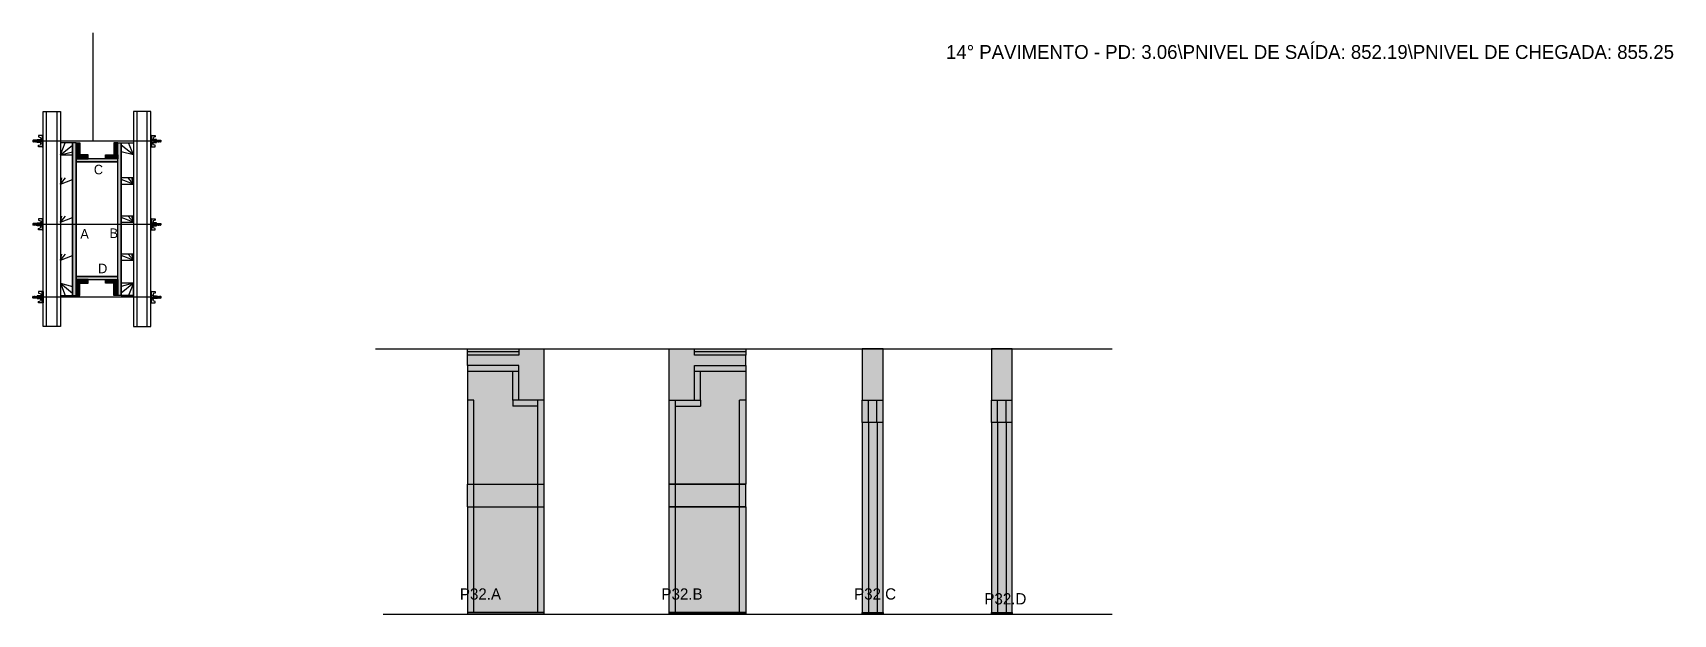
# Model space of a CAD drawing. Header units: metres. Extents: x 4216 to 6105, y 1693 to 2364.
import ezdxf

# ---------------------------------------------------------------- set-up
doc = ezdxf.new("R2010")
doc.units = ezdxf.units.M
for name, color, linetype in [('CHAPA', 7, 'Continuous'), ('COTA', 7, 'Continuous'), ('Hachura', 7, 'Continuous'), ('Madeira', 7, 'Continuous'), ('NOMENCLATURA', 7, 'Continuous'), ('Nível', 7, 'Continuous'), ('Painéis', 7, 'Continuous'), ('Perfil Metálico', 7, 'Continuous'), ('SARR_2.2x7', 7, 'Continuous'), ('SARRAFO', 7, 'Continuous'), ('Texto Seção', 7, 'Continuous'), ('TEXTO_GERAL', 7, 'Continuous')]:
    doc.layers.add(name, color=color, linetype=linetype)

msp = doc.modelspace()

# ---------------------------------------------------------------- hatches: boundary and pattern name
at = {"layer": 'COTA'}
h = msp.add_hatch(color=7, dxfattribs=at)
h.dxf.hatch_style = 1
h.paths.add_polyline_path([(4804.6, 1999.3), (4775.6, 1999.3), (4775.6, 1992.3), (4716.6, 1992.3), (4716.6, 1980.3), (4775.6, 1980.3), (4775.6, 1940.3), (4804.6, 1940.3), (4804.6, 1999.3)])
h = msp.add_hatch(color=7, dxfattribs=at)
h.dxf.hatch_style = 1
h.paths.add_polyline_path([(4977.9, 1980.3), (5036.9, 1980.3), (5036.9, 1992.3), (4977.9, 1992.3), (4977.9, 1999.3), (4948.9, 1999.3), (4948.9, 1940.3), (4977.9, 1940.3), (4977.9, 1980.3)])
h = msp.add_hatch(color=7, dxfattribs=at)
h.dxf.hatch_style = 1
h.paths.add_polyline_path([(5171.2, 1940.3), (5195.2, 1940.3), (5195.2, 1940.3), (5195.2, 1999.3), (5195.2, 1999.3), (5171.2, 1999.3), (5171.2, 1999.3), (5171.2, 1940.3)])
h = msp.add_hatch(color=7, dxfattribs=at)
h.dxf.hatch_style = 1
h.paths.add_polyline_path([(5320, 1940.3), (5344, 1940.3), (5344, 1940.3), (5344, 1999.3), (5344, 1999.3), (5320, 1999.3), (5320, 1999.3), (5320, 1940.3)])
at = {"layer": 'Hachura'}
h = msp.add_hatch(color=7, dxfattribs=at)
h.dxf.hatch_style = 1
h.paths.add_polyline_path([(4265.5, 2237), (4261.5, 2237), (4261.5, 2237), (4261.5, 2061), (4261.5, 2061), (4265.5, 2061), (4265.5, 2061), (4265.5, 2237)])
h = msp.add_hatch(color=7, dxfattribs=at)
h.dxf.hatch_style = 1
h.paths.add_polyline_path([(4265.5, 2223), (4269.9, 2223), (4269.9, 2223), (4269.9, 2237), (4269.9, 2237), (4265.5, 2237), (4265.5, 2237), (4265.5, 2223)])
h = msp.add_hatch(color=7, dxfattribs=at)
h.dxf.hatch_style = 1
h.paths.add_polyline_path([(4313.5, 2223), (4309.1, 2223), (4309.1, 2223), (4309.1, 2237), (4309.1, 2237), (4313.5, 2237), (4313.5, 2237), (4313.5, 2223)])
h = msp.add_hatch(color=7, dxfattribs=at)
h.dxf.hatch_style = 1
h.paths.add_polyline_path([(4313.5, 2237), (4317.5, 2237), (4317.5, 2237), (4317.5, 2061), (4317.5, 2061), (4313.5, 2061), (4313.5, 2061), (4313.5, 2237)])
h = msp.add_hatch(color=7, dxfattribs=at)
h.dxf.hatch_style = 1
h.paths.add_polyline_path([(4265.5, 2218.6), (4265.5, 2223), (4265.5, 2223), (4279.5, 2223), (4279.5, 2223), (4279.5, 2218.6), (4279.5, 2218.6), (4265.5, 2218.6)])
h = msp.add_hatch(color=7, dxfattribs=at)
h.dxf.hatch_style = 1
h.paths.add_polyline_path([(4313.5, 2215), (4313.5, 2218.6), (4313.5, 2218.6), (4265.5, 2218.6), (4265.5, 2218.6), (4265.5, 2215), (4265.5, 2215), (4313.5, 2215)])
h = msp.add_hatch(color=7, dxfattribs=at)
h.dxf.hatch_style = 1
h.paths.add_polyline_path([(4313.5, 2215), (4313.5, 2218.6), (4313.5, 2218.6), (4265.5, 2218.6), (4265.5, 2218.6), (4265.5, 2215), (4265.5, 2215), (4313.5, 2215)])
h = msp.add_hatch(color=7, dxfattribs=at)
h.dxf.hatch_style = 1
h.paths.add_polyline_path([(4313.5, 2218.6), (4313.5, 2223), (4313.5, 2223), (4299.5, 2223), (4299.5, 2223), (4299.5, 2218.6), (4299.5, 2218.6), (4313.5, 2218.6)])
h = msp.add_hatch(color=7, dxfattribs=at)
h.dxf.hatch_style = 1
h.paths.add_polyline_path([(4313.5, 2079.4), (4313.5, 2083), (4313.5, 2083), (4265.5, 2083), (4265.5, 2083), (4265.5, 2079.4), (4265.5, 2079.4), (4313.5, 2079.4)])
h = msp.add_hatch(color=7, dxfattribs=at)
h.dxf.hatch_style = 1
h.paths.add_polyline_path([(4313.5, 2079.4), (4313.5, 2083), (4313.5, 2083), (4265.5, 2083), (4265.5, 2083), (4265.5, 2079.4), (4265.5, 2079.4), (4313.5, 2079.4)])
h = msp.add_hatch(color=7, dxfattribs=at)
h.dxf.hatch_style = 1
h.paths.add_polyline_path([(4265.5, 2075), (4265.5, 2079.4), (4265.5, 2079.4), (4279.5, 2079.4), (4279.5, 2079.4), (4279.5, 2075), (4279.5, 2075), (4265.5, 2075)])
h = msp.add_hatch(color=7, dxfattribs=at)
h.dxf.hatch_style = 1
h.paths.add_polyline_path([(4313.5, 2075), (4313.5, 2079.4), (4313.5, 2079.4), (4299.5, 2079.4), (4299.5, 2079.4), (4299.5, 2075), (4299.5, 2075), (4313.5, 2075)])
h = msp.add_hatch(color=7, dxfattribs=at)
h.dxf.hatch_style = 1
h.paths.add_polyline_path([(4265.5, 2075), (4269.9, 2075), (4269.9, 2075), (4269.9, 2061), (4269.9, 2061), (4265.5, 2061), (4265.5, 2061), (4265.5, 2075)])
h = msp.add_hatch(color=7, dxfattribs=at)
h.dxf.hatch_style = 1
h.paths.add_polyline_path([(4313.5, 2075), (4309.1, 2075), (4309.1, 2075), (4309.1, 2061), (4309.1, 2061), (4313.5, 2061), (4313.5, 2061), (4313.5, 2075)])
h = msp.add_hatch(color=7, dxfattribs=at)
h.dxf.hatch_style = 1
h.paths.add_polyline_path([(4804.6, 1843.3), (4716.6, 1843.3), (4716.6, 1843.3), (4716.6, 1693.3), (4716.6, 1693.3), (4804.6, 1693.3), (4804.6, 1693.3), (4804.6, 1843.3)])
h.paths.add_polyline_path([(4775.6, 1992.3), (4775.6, 1999.3), (4775.6, 1999.3), (4716.6, 1999.3), (4716.6, 1999.3), (4716.6, 1992.3), (4716.6, 1992.3), (4775.6, 1992.3)])
h.paths.add_polyline_path([(4804.6, 1940.3), (4775.6, 1940.3), (4775.6, 1940.3), (4775.6, 1980.3), (4775.6, 1980.3), (4716.6, 1980.3), (4716.6, 1980.3), (4716.6, 1940.3), (4716.6, 1940.3), (4716.6, 1940.3), (4716.6, 1940.3), (4716.6, 1843.3), (4716.6, 1843.3), (4804.6, 1843.3), (4804.6, 1843.3), (4804.6, 1940.3)])
h = msp.add_hatch(color=7, dxfattribs=at)
h.dxf.hatch_style = 1
h.paths.add_polyline_path([(4948.9, 1843.3), (5036.9, 1843.3), (5036.9, 1843.3), (5036.9, 1693.3), (5036.9, 1693.3), (4948.9, 1693.3), (4948.9, 1693.3), (4948.9, 1843.3)])
h.paths.add_polyline_path([(4977.9, 1992.3), (4977.9, 1999.3), (4977.9, 1999.3), (5036.9, 1999.3), (5036.9, 1999.3), (5036.9, 1992.3), (5036.9, 1992.3), (4977.9, 1992.3)])
h.paths.add_polyline_path([(4948.9, 1940.3), (4977.9, 1940.3), (4977.9, 1940.3), (4977.9, 1980.3), (4977.9, 1980.3), (5036.9, 1980.3), (5036.9, 1980.3), (5036.9, 1940.3), (5036.9, 1940.3), (5036.9, 1940.3), (5036.9, 1940.3), (5036.9, 1843.3), (5036.9, 1843.3), (4948.9, 1843.3), (4948.9, 1843.3), (4948.9, 1940.3)])
h = msp.add_hatch(color=7, dxfattribs=at)
h.dxf.hatch_style = 1
h.paths.add_polyline_path([(5195.2, 1940.3), (5171.2, 1940.3), (5171.2, 1940.3), (5171.2, 1695.3), (5171.2, 1695.3), (5195.2, 1695.3), (5195.2, 1695.3), (5195.2, 1940.3)])
h = msp.add_hatch(color=7, dxfattribs=at)
h.dxf.hatch_style = 1
h.paths.add_polyline_path([(5344, 1940.3), (5320, 1940.3), (5320, 1940.3), (5320, 1695.3), (5320, 1695.3), (5344, 1695.3), (5344, 1695.3), (5344, 1940.3)])

# ---------------------------------------------------------------- linework, layer by layer
at = {"layer": 'CHAPA', "color": 7, "lineweight": 25}
for points in [[(4265.5, 2237), (4261.5, 2237), (4261.5, 2061), (4265.5, 2061)], [(4265.5, 2237), (4261.5, 2237), (4261.5, 2061), (4265.5, 2061)], [(4313.5, 2237), (4317.5, 2237), (4317.5, 2061), (4313.5, 2061)], [(4313.5, 2237), (4317.5, 2237), (4317.5, 2061), (4313.5, 2061)], [(4313.5, 2215), (4313.5, 2218.6), (4265.5, 2218.6), (4265.5, 2215)], [(4313.5, 2215), (4313.5, 2218.6), (4265.5, 2218.6), (4265.5, 2215)], [(4313.5, 2079.4), (4313.5, 2083), (4265.5, 2083), (4265.5, 2079.4)], [(4313.5, 2079.4), (4313.5, 2083), (4265.5, 2083), (4265.5, 2079.4)]]:
    msp.add_lwpolyline(points, close=True, dxfattribs=at)
at = {"layer": 'COTA', "color": 7, "lineweight": 25}
for p, q in [((4716.6, 1980.3), (4716.6, 1992.3)), ((4775.6, 1999.3), (4804.6, 1999.3)), ((4804.6, 1940.3), (4804.6, 1999.3)), ((4948.9, 1940.3), (4948.9, 1999.3)), ((4948.9, 1999.3), (4977.9, 1999.3)), ((5036.9, 1980.3), (5036.9, 1992.3))]:
    msp.add_line(p, q, dxfattribs=at)
for points in [[(5195.2, 1940.3), (5195.2, 1999.3), (5171.2, 1999.3), (5171.2, 1940.3)], [(5344, 1940.3), (5344, 1999.3), (5320, 1999.3), (5320, 1940.3)]]:
    msp.add_lwpolyline(points, dxfattribs=at)
at = {"layer": 'Defpoints', "color": 7, "lineweight": 25}
msp.add_line((4285.4, 2239), (4285.4, 2364), dxfattribs=at)
at = {"layer": 'Hachura', "color": 7, "lineweight": 25}
for p, q in [((4216, 2240), (4215.7, 2239.7)), ((4215.7, 2239.7), (4215.7, 2238.4)), ((4216, 2238.1), (4215.7, 2238.4)), ((4216.3, 2240), (4216, 2240)), ((4216, 2240), (4216, 2240)), ((4216, 2238.1), (4216, 2240)), ((4216.7, 2238.1), (4216, 2239.4)), ((4216.6, 2238), (4216, 2239.1)), ((4216, 2238.6), (4216.3, 2237.9)), ((4216, 2238.3), (4216.1, 2238.1)), ((4216.1, 2238.1), (4216, 2238.1)), ((4216.3, 2240), (4217.3, 2238.1)), ((4216.3, 2240), (4217.3, 2238.1)), ((4216.4, 2240.1), (4217.5, 2237.9)), ((4217.7, 2238), (4216.7, 2240.1)), ((4216.7, 2238.1), (4217.3, 2238.1)), ((4217.5, 2240), (4216.8, 2240)), ((4217.8, 2238.1), (4216.8, 2240)), ((4217.5, 2240), (4218.5, 2238.1)), ((4217.6, 2240.1), (4218.7, 2237.9)), ((4218.9, 2238), (4217.8, 2240.1)), ((4218.5, 2238.1), (4217.8, 2238.1)), ((4218.7, 2240), (4218, 2240)), ((4219, 2238.1), (4218, 2240)), ((4218.2, 2240), (4218, 2240)), ((4218.7, 2240.1), (4219.8, 2237.9)), ((4218.7, 2240), (4219.6, 2238.1)), ((4220.1, 2238), (4219, 2240.1)), ((4219.2, 2238.1), (4219, 2238.1)), ((4219.8, 2240), (4219.2, 2240)), ((4220.1, 2238.1), (4219.2, 2240)), ((4219.2, 2238.1), (4219.6, 2238.1)), ((4219.8, 2240), (4220.8, 2238.1)), ((4220.8, 2238.9), (4220.1, 2240.1)), ((4220.1, 2238.1), (4220.8, 2238.1)), ((4220.8, 2239.1), (4220.3, 2240)), ((4220.8, 2240), (4220.3, 2240)), ((4362.3, 2239), (4220.5, 2239)), ((4220.8, 2237.3), (4220.8, 2240.7)), ((4220.8, 2237.3), (4220.8, 2240.7)), ((4220.8, 2240.7), (4224, 2240.7)), ((4220.8, 2239.6), (4224, 2239.6)), ((4220.8, 2238.1), (4224, 2238.1)), ((4224, 2237.3), (4220.8, 2237.3)), ((4222.3, 2245.4), (4222.3, 2243.8)), ((4222.3, 2243.8), (4224.5, 2243.2)), ((4222.3, 2234.2), (4224.5, 2234.8)), ((4222.3, 2232.5), (4222.3, 2234.2)), ((4226.6, 2232.5), (4222.3, 2232.5)), ((4227.5, 2245.4), (4222.4, 2245.4)), ((4224, 2240.9), (4224, 2237.1)), ((4226.6, 2240.9), (4224, 2240.9)), ((4224, 2237.1), (4224, 2237.3)), ((4224, 2237.1), (4224, 2237.3)), ((4224, 2237.1), (4226.6, 2237.1)), ((4226.6, 2239.3), (4224.6, 2239.3)), ((4224.6, 2238.8), (4226.6, 2238.8)), ((4224.8, 2242.9), (4224.8, 2240.9)), ((4224.8, 2235.1), (4224.8, 2237.1)), ((4226.6, 2245.4), (4226.6, 2232.5)), ((4226.6, 2245.4), (4226.6, 2240.3)), ((4226.6, 2245.3), (4227.5, 2245.3)), ((4226.6, 2245.1), (4227.5, 2245.1)), ((4226.6, 2244.8), (4227.5, 2244.8)), ((4226.6, 2244.3), (4227.5, 2244.3)), ((4226.6, 2243.4), (4227.5, 2243.4)), ((4226.6, 2242), (4227.5, 2242)), ((4226.6, 2239), (4226.6, 2240.9)), ((4226.6, 2240.3), (4226.6, 2239.6)), ((4226.6, 2239), (4227.5, 2239)), ((4226.6, 2236), (4227.5, 2236)), ((4226.6, 2234.5), (4227.5, 2234.5)), ((4226.6, 2233.7), (4227.5, 2233.7)), ((4226.6, 2233.2), (4227.5, 2233.2)), ((4226.6, 2232.9), (4227.5, 2232.9)), ((4226.6, 2232.7), (4227.5, 2232.7)), ((4226.6, 2232.5), (4227.5, 2232.5)), ((4226.9, 2239.9), (4226.7, 2239.9)), ((4226.7, 2238), (4227.1, 2238)), ((4227.3, 2239.9), (4226.9, 2239.9)), ((4227.5, 2232.5), (4227.5, 2245.4)), ((4227.5, 2233.5), (4227.5, 2241.3)), ((4351.5, 2232.5), (4351.5, 2245.4)), ((4351.5, 2245.4), (4356.6, 2245.4)), ((4352.4, 2245.3), (4351.5, 2245.3)), ((4352.4, 2245.1), (4351.5, 2245.1)), ((4352.4, 2244.8), (4351.5, 2244.8)), ((4352.4, 2244.3), (4351.5, 2244.3)), ((4352.4, 2243.4), (4351.5, 2243.4)), ((4352.4, 2242), (4351.5, 2242)), ((4351.5, 2233.5), (4351.5, 2241.3)), ((4352.4, 2239), (4351.5, 2239)), ((4352.4, 2236), (4351.5, 2236)), ((4352.4, 2234.5), (4351.5, 2234.5)), ((4352.4, 2233.7), (4351.5, 2233.7)), ((4352.4, 2233.2), (4351.5, 2233.2)), ((4352.4, 2232.9), (4351.5, 2232.9)), ((4352.4, 2232.7), (4351.5, 2232.7)), ((4352.4, 2232.5), (4351.5, 2232.5)), ((4351.6, 2239.9), (4352.1, 2239.9)), ((4352.3, 2238), (4351.8, 2238)), ((4352.1, 2239.9), (4352.3, 2239.9)), ((4352.4, 2245.4), (4352.4, 2232.5)), ((4352.4, 2245.4), (4352.4, 2240.3)), ((4352.4, 2239), (4352.4, 2240.9)), ((4352.4, 2240.9), (4355, 2240.9)), ((4352.4, 2240.3), (4352.4, 2239.6)), ((4352.4, 2239.3), (4354.4, 2239.3)), ((4354.4, 2238.8), (4352.4, 2238.8)), ((4355, 2237.1), (4352.4, 2237.1)), ((4352.4, 2232.5), (4356.6, 2232.5)), ((4354.2, 2242.9), (4354.2, 2240.9)), ((4354.2, 2235.1), (4354.2, 2237.1)), ((4356.6, 2243.8), (4354.4, 2243.2)), ((4356.6, 2234.2), (4354.4, 2234.8)), ((4355, 2240.9), (4355, 2237.1)), ((4358.2, 2240.7), (4355, 2240.7)), ((4358.2, 2239.6), (4355, 2239.6)), ((4358.2, 2238.1), (4355, 2238.1)), ((4355, 2237.3), (4358.2, 2237.3)), ((4355, 2237.1), (4355, 2237.3)), ((4355, 2237.1), (4355, 2237.3)), ((4356.6, 2245.4), (4356.6, 2243.8)), ((4356.6, 2232.5), (4356.6, 2234.2)), ((4358.1, 2237.3), (4358.1, 2240.7)), ((4358.2, 2237.3), (4358.2, 2240.7)), ((4358.2, 2238.9), (4358.8, 2240.1)), ((4359.2, 2240), (4358.2, 2238.1)), ((4358.2, 2239.1), (4358.6, 2240)), ((4358.2, 2240), (4358.6, 2240)), ((4358.8, 2238.1), (4358.2, 2238.1)), ((4358.8, 2238.1), (4359.8, 2240)), ((4358.9, 2238), (4360, 2240.1)), ((4360.2, 2240.1), (4359.1, 2237.9)), ((4359.2, 2240), (4359.8, 2240)), ((4360.3, 2240), (4359.4, 2238.1)), ((4359.8, 2238.1), (4359.4, 2238.1)), ((4359.8, 2238.1), (4360, 2238.1)), ((4360, 2238.1), (4361, 2240)), ((4360.1, 2238), (4361.1, 2240.1)), ((4361.4, 2240.1), (4360.3, 2237.9)), ((4360.3, 2240), (4361, 2240)), ((4361.5, 2240), (4360.5, 2238.1)), ((4360.5, 2238.1), (4361.2, 2238.1)), ((4360.8, 2240), (4361, 2240)), ((4361.2, 2238), (4362.3, 2240.1)), ((4361.2, 2238.1), (4362.1, 2240)), ((4362.6, 2240.1), (4361.5, 2237.9)), ((4361.5, 2240), (4362.1, 2240)), ((4362.6, 2240), (4361.7, 2238.1)), ((4362.6, 2240), (4361.7, 2238.1)), ((4362.3, 2238.1), (4361.7, 2238.1)), ((4362.3, 2238.1), (4363, 2239.4)), ((4362.4, 2238), (4363, 2239.1)), ((4362.6, 2240), (4363, 2240)), ((4363, 2238.6), (4362.6, 2237.9)), ((4363, 2238.3), (4362.8, 2238.1)), ((4362.8, 2238.1), (4363, 2238.1)), ((4363, 2240), (4363, 2240)), ((4363, 2240), (4363.3, 2239.7)), ((4363, 2238.1), (4363, 2240)), ((4363, 2238.1), (4363.3, 2238.4)), ((4363.3, 2239.7), (4363.3, 2238.4)), ((4216, 2144), (4215.7, 2143.7)), ((4215.7, 2143.7), (4215.7, 2142.4)), ((4216, 2142.1), (4215.7, 2142.4)), ((4216.3, 2144), (4216, 2144)), ((4216, 2144), (4216, 2144)), ((4216, 2142.1), (4216, 2144)), ((4216.7, 2142.1), (4216, 2143.4)), ((4216.6, 2142), (4216, 2143.1)), ((4216, 2142.6), (4216.3, 2141.9)), ((4216, 2142.3), (4216.1, 2142.1)), ((4216.1, 2142.1), (4216, 2142.1)), ((4216.3, 2144), (4217.3, 2142.1)), ((4216.3, 2144), (4217.3, 2142.1)), ((4216.4, 2144.1), (4217.5, 2141.9)), ((4217.7, 2142), (4216.7, 2144.1)), ((4216.7, 2142.1), (4217.3, 2142.1)), ((4217.5, 2144), (4216.8, 2144)), ((4217.8, 2142.1), (4216.8, 2144)), ((4217.5, 2144), (4218.5, 2142.1)), ((4217.6, 2144.1), (4218.7, 2141.9)), ((4218.9, 2142), (4217.8, 2144.1)), ((4218.5, 2142.1), (4217.8, 2142.1)), ((4218.7, 2144), (4218, 2144)), ((4219, 2142.1), (4218, 2144)), ((4218.2, 2144), (4218, 2144)), ((4218.7, 2144.1), (4219.8, 2141.9)), ((4218.7, 2144), (4219.6, 2142.1)), ((4220.1, 2142), (4219, 2144.1)), ((4219.2, 2142.1), (4219, 2142.1)), ((4219.8, 2144), (4219.2, 2144)), ((4220.1, 2142.1), (4219.2, 2144)), ((4219.2, 2142.1), (4219.6, 2142.1)), ((4219.8, 2144), (4220.8, 2142.1)), ((4220.8, 2142.9), (4220.1, 2144.1)), ((4220.1, 2142.1), (4220.8, 2142.1)), ((4220.8, 2143.1), (4220.3, 2144)), ((4220.8, 2144), (4220.3, 2144)), ((4362.3, 2143), (4220.5, 2143)), ((4220.8, 2141.3), (4220.8, 2144.7)), ((4220.8, 2141.3), (4220.8, 2144.7)), ((4220.8, 2144.7), (4224, 2144.7)), ((4220.8, 2143.6), (4224, 2143.6)), ((4220.8, 2142.1), (4224, 2142.1)), ((4224, 2141.3), (4220.8, 2141.3)), ((4222.3, 2149.4), (4222.3, 2147.8)), ((4222.3, 2147.8), (4224.5, 2147.2)), ((4222.3, 2138.2), (4224.5, 2138.8)), ((4222.3, 2136.5), (4222.3, 2138.2)), ((4226.6, 2136.5), (4222.3, 2136.5)), ((4227.5, 2149.4), (4222.4, 2149.4)), ((4224, 2144.9), (4224, 2141.1)), ((4226.6, 2144.9), (4224, 2144.9)), ((4224, 2141.1), (4224, 2141.3)), ((4224, 2141.1), (4224, 2141.3)), ((4224, 2141.1), (4226.6, 2141.1)), ((4226.6, 2143.3), (4224.6, 2143.3)), ((4224.6, 2142.8), (4226.6, 2142.8)), ((4224.8, 2146.9), (4224.8, 2144.9)), ((4224.8, 2139.1), (4224.8, 2141.1)), ((4226.6, 2149.4), (4226.6, 2136.5)), ((4226.6, 2149.4), (4226.6, 2144.3)), ((4226.6, 2149.3), (4227.5, 2149.3)), ((4226.6, 2149.1), (4227.5, 2149.1)), ((4226.6, 2148.8), (4227.5, 2148.8)), ((4226.6, 2148.3), (4227.5, 2148.3)), ((4226.6, 2147.4), (4227.5, 2147.4)), ((4226.6, 2146), (4227.5, 2146)), ((4226.6, 2143), (4226.6, 2144.9)), ((4226.6, 2144.3), (4226.6, 2143.6)), ((4226.6, 2143), (4227.5, 2143)), ((4226.6, 2140), (4227.5, 2140)), ((4226.6, 2138.5), (4227.5, 2138.5)), ((4226.6, 2137.7), (4227.5, 2137.7)), ((4226.6, 2137.2), (4227.5, 2137.2)), ((4226.6, 2136.9), (4227.5, 2136.9)), ((4226.6, 2136.7), (4227.5, 2136.7)), ((4226.6, 2136.5), (4227.5, 2136.5)), ((4226.9, 2143.9), (4226.7, 2143.9)), ((4226.7, 2142), (4227.1, 2142)), ((4227.3, 2143.9), (4226.9, 2143.9)), ((4227.5, 2136.5), (4227.5, 2149.4)), ((4227.5, 2137.5), (4227.5, 2145.3)), ((4351.5, 2136.5), (4351.5, 2149.4)), ((4351.5, 2149.4), (4356.6, 2149.4)), ((4352.4, 2149.3), (4351.5, 2149.3)), ((4352.4, 2149.1), (4351.5, 2149.1)), ((4352.4, 2148.8), (4351.5, 2148.8)), ((4352.4, 2148.3), (4351.5, 2148.3)), ((4352.4, 2147.4), (4351.5, 2147.4)), ((4352.4, 2146), (4351.5, 2146)), ((4351.5, 2137.5), (4351.5, 2145.3)), ((4352.4, 2143), (4351.5, 2143)), ((4352.4, 2140), (4351.5, 2140)), ((4352.4, 2138.5), (4351.5, 2138.5)), ((4352.4, 2137.7), (4351.5, 2137.7)), ((4352.4, 2137.2), (4351.5, 2137.2)), ((4352.4, 2136.9), (4351.5, 2136.9)), ((4352.4, 2136.7), (4351.5, 2136.7)), ((4352.4, 2136.5), (4351.5, 2136.5)), ((4351.6, 2143.9), (4352.1, 2143.9)), ((4352.3, 2142), (4351.8, 2142)), ((4352.1, 2143.9), (4352.3, 2143.9)), ((4352.4, 2149.4), (4352.4, 2136.5)), ((4352.4, 2149.4), (4352.4, 2144.3)), ((4352.4, 2143), (4352.4, 2144.9)), ((4352.4, 2144.9), (4355, 2144.9)), ((4352.4, 2144.3), (4352.4, 2143.6)), ((4352.4, 2143.3), (4354.4, 2143.3)), ((4354.4, 2142.8), (4352.4, 2142.8)), ((4355, 2141.1), (4352.4, 2141.1)), ((4352.4, 2136.5), (4356.6, 2136.5)), ((4354.2, 2146.9), (4354.2, 2144.9)), ((4354.2, 2139.1), (4354.2, 2141.1)), ((4356.6, 2147.8), (4354.4, 2147.2)), ((4356.6, 2138.2), (4354.4, 2138.8)), ((4355, 2144.9), (4355, 2141.1)), ((4358.2, 2144.7), (4355, 2144.7)), ((4358.2, 2143.6), (4355, 2143.6)), ((4358.2, 2142.1), (4355, 2142.1)), ((4355, 2141.3), (4358.2, 2141.3)), ((4355, 2141.1), (4355, 2141.3)), ((4355, 2141.1), (4355, 2141.3)), ((4356.6, 2149.4), (4356.6, 2147.8)), ((4356.6, 2136.5), (4356.6, 2138.2)), ((4358.1, 2141.3), (4358.1, 2144.7)), ((4358.2, 2141.3), (4358.2, 2144.7)), ((4358.2, 2142.9), (4358.8, 2144.1)), ((4359.2, 2144), (4358.2, 2142.1)), ((4358.2, 2143.1), (4358.6, 2144)), ((4358.2, 2144), (4358.6, 2144)), ((4358.8, 2142.1), (4358.2, 2142.1)), ((4358.8, 2142.1), (4359.8, 2144)), ((4358.9, 2142), (4360, 2144.1)), ((4360.2, 2144.1), (4359.1, 2141.9)), ((4359.2, 2144), (4359.8, 2144)), ((4360.3, 2144), (4359.4, 2142.1)), ((4359.8, 2142.1), (4359.4, 2142.1)), ((4359.8, 2142.1), (4360, 2142.1)), ((4360, 2142.1), (4361, 2144)), ((4360.1, 2142), (4361.1, 2144.1)), ((4361.4, 2144.1), (4360.3, 2141.9)), ((4360.3, 2144), (4361, 2144)), ((4361.5, 2144), (4360.5, 2142.1)), ((4360.5, 2142.1), (4361.2, 2142.1)), ((4360.8, 2144), (4361, 2144)), ((4361.2, 2142), (4362.3, 2144.1)), ((4361.2, 2142.1), (4362.1, 2144)), ((4362.6, 2144.1), (4361.5, 2141.9)), ((4361.5, 2144), (4362.1, 2144)), ((4362.6, 2144), (4361.7, 2142.1)), ((4362.6, 2144), (4361.7, 2142.1)), ((4362.3, 2142.1), (4361.7, 2142.1)), ((4362.3, 2142.1), (4363, 2143.4)), ((4362.4, 2142), (4363, 2143.1)), ((4362.6, 2144), (4363, 2144)), ((4363, 2142.6), (4362.6, 2141.9)), ((4363, 2142.3), (4362.8, 2142.1)), ((4362.8, 2142.1), (4363, 2142.1)), ((4363, 2144), (4363, 2144)), ((4363, 2144), (4363.3, 2143.7)), ((4363, 2142.1), (4363, 2144)), ((4363, 2142.1), (4363.3, 2142.4)), ((4363.3, 2143.7), (4363.3, 2142.4)), ((4216, 2059.9), (4215.7, 2059.6)), ((4216, 2059.4), (4216.3, 2060)), ((4216.6, 2060), (4216, 2058.9)), ((4216, 2059.6), (4216.1, 2059.9)), ((4216.1, 2059.9), (4216, 2059.9)), ((4216.7, 2059.9), (4216, 2058.6)), ((4216, 2059.9), (4216, 2058)), ((4216.3, 2058), (4217.3, 2059.9)), ((4216.3, 2058), (4217.3, 2059.9)), ((4216.4, 2057.9), (4217.5, 2060)), ((4217.7, 2060), (4216.7, 2057.8)), ((4216.7, 2059.9), (4217.3, 2059.9)), ((4217.8, 2059.9), (4216.8, 2058)), ((4217.5, 2058), (4218.5, 2059.9)), ((4217.6, 2057.9), (4218.7, 2060)), ((4218.9, 2060), (4217.8, 2057.8)), ((4218.5, 2059.9), (4217.8, 2059.9)), ((4219, 2059.9), (4218, 2058)), ((4218.7, 2057.9), (4219.8, 2060)), ((4218.7, 2058), (4219.6, 2059.9)), ((4220.1, 2060), (4219, 2057.8)), ((4219.2, 2059.9), (4219, 2059.9)), ((4219.2, 2059.9), (4219.6, 2059.9)), ((4220.1, 2059.9), (4219.2, 2058)), ((4219.8, 2058), (4220.8, 2059.9)), ((4220.1, 2059.9), (4220.8, 2059.9)), ((4220.8, 2060.7), (4220.8, 2057.3)), ((4220.8, 2060.7), (4220.8, 2057.3)), ((4224, 2060.7), (4220.8, 2060.7)), ((4220.8, 2059.9), (4224, 2059.9)), ((4226.6, 2065.4), (4222.3, 2065.4)), ((4222.3, 2065.4), (4222.3, 2063.8)), ((4222.3, 2063.8), (4224.5, 2063.2)), ((4224, 2057.1), (4224, 2060.9)), ((4224, 2060.9), (4226.6, 2060.9)), ((4224, 2060.9), (4224, 2060.7)), ((4224, 2060.9), (4224, 2060.7)), ((4224.8, 2062.9), (4224.8, 2060.9)), ((4226.6, 2052.5), (4226.6, 2065.4)), ((4226.6, 2065.4), (4227.5, 2065.4)), ((4226.6, 2065.3), (4227.5, 2065.3)), ((4226.6, 2065.1), (4227.5, 2065.1)), ((4226.6, 2064.8), (4227.5, 2064.8)), ((4226.6, 2064.3), (4227.5, 2064.3)), ((4226.6, 2063.4), (4227.5, 2063.4)), ((4226.6, 2062), (4227.5, 2062)), ((4226.7, 2060), (4227.1, 2060)), ((4227.5, 2065.4), (4227.5, 2052.5)), ((4227.5, 2064.5), (4227.5, 2056.7)), ((4351.5, 2065.4), (4351.5, 2052.5)), ((4352.4, 2065.4), (4351.5, 2065.4)), ((4352.4, 2065.3), (4351.5, 2065.3)), ((4352.4, 2065.1), (4351.5, 2065.1)), ((4352.4, 2064.8), (4351.5, 2064.8)), ((4351.5, 2064.5), (4351.5, 2056.7)), ((4352.4, 2064.3), (4351.5, 2064.3)), ((4352.4, 2063.4), (4351.5, 2063.4)), ((4352.4, 2062), (4351.5, 2062)), ((4352.3, 2060), (4351.8, 2060)), ((4352.4, 2052.5), (4352.4, 2065.4)), ((4352.4, 2065.4), (4356.6, 2065.4)), ((4355, 2060.9), (4352.4, 2060.9)), ((4354.2, 2062.9), (4354.2, 2060.9)), ((4356.6, 2063.8), (4354.4, 2063.2)), ((4355, 2057.1), (4355, 2060.9)), ((4355, 2060.9), (4355, 2060.7)), ((4355, 2060.9), (4355, 2060.7)), ((4355, 2060.7), (4358.2, 2060.7)), ((4358.2, 2059.9), (4355, 2059.9)), ((4356.6, 2065.4), (4356.6, 2063.8)), ((4358.1, 2060.7), (4358.1, 2057.3)), ((4358.2, 2060.7), (4358.2, 2057.3)), ((4358.8, 2059.9), (4358.2, 2059.9)), ((4359.2, 2058), (4358.2, 2059.9)), ((4358.8, 2059.9), (4359.8, 2058)), ((4358.9, 2060), (4360, 2057.8)), ((4360.2, 2057.9), (4359.1, 2060)), ((4359.8, 2059.9), (4359.4, 2059.9)), ((4360.3, 2058), (4359.4, 2059.9)), ((4359.8, 2059.9), (4360, 2059.9)), ((4360, 2059.9), (4361, 2058)), ((4360.1, 2060), (4361.1, 2057.8)), ((4361.4, 2057.9), (4360.3, 2060)), ((4360.5, 2059.9), (4361.2, 2059.9)), ((4361.5, 2058), (4360.5, 2059.9)), ((4361.2, 2060), (4362.3, 2057.8)), ((4361.2, 2059.9), (4362.1, 2058)), ((4362.6, 2057.9), (4361.5, 2060)), ((4362.6, 2058), (4361.7, 2059.9)), ((4362.3, 2059.9), (4361.7, 2059.9)), ((4362.6, 2058), (4361.7, 2059.9)), ((4362.3, 2059.9), (4363, 2058.6)), ((4362.4, 2060), (4363, 2058.9)), ((4363, 2059.4), (4362.6, 2060)), ((4363, 2059.6), (4362.8, 2059.9)), ((4362.8, 2059.9), (4363, 2059.9)), ((4363, 2059.9), (4363.3, 2059.6)), ((4363, 2059.9), (4363, 2058)), ((4215.7, 2058.3), (4215.7, 2059.6)), ((4216, 2058), (4215.7, 2058.3)), ((4216.3, 2058), (4216, 2058)), ((4216, 2058), (4216, 2058)), ((4217.5, 2058), (4216.8, 2058)), ((4218.7, 2058), (4218, 2058)), ((4218.2, 2058), (4218, 2058)), ((4219.8, 2058), (4219.2, 2058)), ((4220.8, 2059.1), (4220.1, 2057.8)), ((4220.8, 2058.9), (4220.3, 2058)), ((4220.8, 2058), (4220.3, 2058)), ((4362.3, 2059), (4220.5, 2059)), ((4220.8, 2058.3), (4224, 2058.3)), ((4220.8, 2057.3), (4224, 2057.3)), ((4222.3, 2054.2), (4224.5, 2054.8)), ((4222.3, 2052.5), (4222.3, 2054.2)), ((4227.5, 2052.5), (4222.4, 2052.5)), ((4226.6, 2057.1), (4224, 2057.1)), ((4224.6, 2059.2), (4226.6, 2059.2)), ((4226.6, 2058.7), (4224.6, 2058.7)), ((4224.8, 2055.1), (4224.8, 2057.1)), ((4226.6, 2059), (4226.6, 2057.1)), ((4226.6, 2059), (4227.5, 2059)), ((4226.6, 2057.7), (4226.6, 2058.3)), ((4226.6, 2052.5), (4226.6, 2057.7)), ((4226.6, 2055.9), (4227.5, 2055.9)), ((4226.6, 2054.5), (4227.5, 2054.5)), ((4226.6, 2053.7), (4227.5, 2053.7)), ((4226.6, 2053.2), (4227.5, 2053.2)), ((4226.6, 2052.9), (4227.5, 2052.9)), ((4226.6, 2052.7), (4227.5, 2052.7)), ((4226.9, 2058), (4226.7, 2058)), ((4227.3, 2058), (4226.9, 2058)), ((4352.4, 2059), (4351.5, 2059)), ((4352.4, 2055.9), (4351.5, 2055.9)), ((4352.4, 2054.5), (4351.5, 2054.5)), ((4352.4, 2053.7), (4351.5, 2053.7)), ((4352.4, 2053.2), (4351.5, 2053.2)), ((4352.4, 2052.9), (4351.5, 2052.9)), ((4352.4, 2052.7), (4351.5, 2052.7)), ((4351.5, 2052.5), (4356.6, 2052.5)), ((4351.6, 2058), (4352.1, 2058)), ((4352.1, 2058), (4352.3, 2058)), ((4354.4, 2059.2), (4352.4, 2059.2)), ((4352.4, 2059), (4352.4, 2057.1)), ((4352.4, 2058.7), (4354.4, 2058.7)), ((4352.4, 2057.7), (4352.4, 2058.3)), ((4352.4, 2052.5), (4352.4, 2057.7)), ((4352.4, 2057.1), (4355, 2057.1)), ((4354.2, 2055.1), (4354.2, 2057.1)), ((4356.6, 2054.2), (4354.4, 2054.8)), ((4358.2, 2058.3), (4355, 2058.3)), ((4358.2, 2057.3), (4355, 2057.3)), ((4356.6, 2052.5), (4356.6, 2054.2)), ((4358.2, 2059.1), (4358.8, 2057.8)), ((4358.2, 2058.9), (4358.6, 2058)), ((4358.2, 2058), (4358.6, 2058)), ((4359.2, 2058), (4359.8, 2058)), ((4360.3, 2058), (4361, 2058)), ((4360.8, 2058), (4361, 2058)), ((4361.5, 2058), (4362.1, 2058)), ((4362.6, 2058), (4363, 2058)), ((4363, 2058), (4363.3, 2058.3)), ((4363, 2058), (4363, 2058)), ((4363.3, 2058.3), (4363.3, 2059.6))]:
    msp.add_line(p, q, dxfattribs=at)
at = {"layer": 'Madeira', "color": 7, "lineweight": 25}
for p, q in [((4247.5, 2223), (4252.9, 2237)), ((4247.5, 2223), (4261.5, 2234.5)), ((4331.5, 2223), (4317.5, 2234.5)), ((4331.5, 2223), (4326.1, 2237)), ((4247.5, 2223), (4261.5, 2226.5)), ((4331.5, 2223), (4317.5, 2226.5)), ((4247.5, 2189.5), (4253.2, 2196.5)), ((4247.5, 2189.5), (4249.2, 2196.5)), ((4247.5, 2189.5), (4261.5, 2194.9)), ((4331.5, 2189.5), (4317.5, 2194.9)), ((4331.5, 2189.5), (4325.7, 2196.5)), ((4331.5, 2189.5), (4329.8, 2196.5)), ((4247.5, 2145.5), (4253.2, 2152.5)), ((4247.5, 2145.5), (4249.2, 2152.5)), ((4247.5, 2145.5), (4261.5, 2150.9)), ((4331.5, 2145.5), (4317.5, 2150.9)), ((4331.5, 2145.5), (4325.7, 2152.5)), ((4331.5, 2145.5), (4329.8, 2152.5)), ((4247.5, 2101.5), (4253.2, 2108.5)), ((4247.5, 2101.5), (4249.2, 2108.5)), ((4247.5, 2101.5), (4261.5, 2106.9)), ((4331.5, 2101.5), (4317.5, 2106.9)), ((4331.5, 2101.5), (4325.7, 2108.5)), ((4331.5, 2101.5), (4329.8, 2108.5)), ((4247.5, 2075), (4261.5, 2063.5)), ((4247.5, 2075), (4261.5, 2071.5)), ((4247.5, 2075), (4252.9, 2061)), ((4331.5, 2075), (4317.5, 2063.5)), ((4331.5, 2075), (4317.5, 2071.5)), ((4331.5, 2075), (4326.1, 2061))]:
    msp.add_line(p, q, dxfattribs=at)
for points in [[(4247.5, 2223), (4261.5, 2223), (4261.5, 2237), (4247.5, 2237)], [(4247.5, 2061), (4261.5, 2061), (4261.5, 2237), (4247.5, 2237)], [(4331.5, 2061), (4317.5, 2061), (4317.5, 2237), (4331.5, 2237)], [(4331.5, 2189.5), (4331.5, 2196.5), (4317.5, 2196.5), (4317.5, 2189.5)], [(4331.5, 2145.5), (4331.5, 2152.5), (4317.5, 2152.5), (4317.5, 2145.5)], [(4331.5, 2101.5), (4331.5, 2108.5), (4317.5, 2108.5), (4317.5, 2101.5)], [(4331.5, 2075), (4317.5, 2075), (4317.5, 2061), (4331.5, 2061)]]:
    msp.add_lwpolyline(points, close=True, dxfattribs=at)
at = {"layer": 'Nível', "color": 7, "lineweight": 25}
for p, q in [((4610.5, 1999.3), (5459.2, 1999.3)), ((4619.3, 1693.3), (5459.2, 1693.3))]:
    msp.add_line(p, q, dxfattribs=at)
at = {"layer": 'Painéis', "color": 7, "lineweight": 25}
for p, q in [((4716.6, 1980.3), (4716.6, 1940.3)), ((4775.6, 1980.3), (4716.6, 1980.3)), ((4775.6, 1940.3), (4775.6, 1980.3)), ((4977.9, 1980.3), (5036.9, 1980.3)), ((4977.9, 1940.3), (4977.9, 1980.3)), ((5036.9, 1980.3), (5036.9, 1940.3)), ((4716.6, 1940.3), (4716.6, 1843.3)), ((4804.6, 1940.3), (4775.6, 1940.3)), ((4804.6, 1843.3), (4804.6, 1940.3)), ((4804.6, 1940.3), (4804.6, 1940.3)), ((4948.9, 1843.3), (4948.9, 1940.3)), ((4948.9, 1940.3), (4948.9, 1940.3)), ((4948.9, 1940.3), (4977.9, 1940.3)), ((5036.9, 1940.3), (5036.9, 1843.3)), ((5171.2, 1940.3), (5195.2, 1940.3)), ((5171.2, 1914.3), (5171.2, 1940.3)), ((5195.2, 1914.3), (5195.2, 1940.3)), ((5320, 1940.3), (5344, 1940.3)), ((5320, 1914.3), (5320, 1940.3)), ((5344, 1914.3), (5344, 1940.3)), ((5171.2, 1914.3), (5171.2, 1695.3)), ((5195.2, 1914.3), (5171.2, 1914.3)), ((5195.2, 1695.3), (5195.2, 1914.3)), ((5320, 1914.3), (5320, 1695.3)), ((5344, 1914.3), (5320, 1914.3)), ((5344, 1695.3), (5344, 1914.3)), ((4716.6, 1843.3), (4804.6, 1843.3)), ((4716.6, 1843.3), (4804.6, 1843.3)), ((4716.6, 1817.3), (4716.6, 1843.3)), ((4804.6, 1817.3), (4804.6, 1843.3)), ((5036.9, 1843.3), (4948.9, 1843.3)), ((4948.9, 1843.3), (5036.9, 1843.3)), ((4948.9, 1843.3), (5036.9, 1843.3)), ((4948.9, 1817.3), (4948.9, 1843.3)), ((5036.9, 1817.3), (5036.9, 1843.3)), ((4716.6, 1817.3), (4804.6, 1817.3)), ((4716.6, 1817.3), (4716.6, 1695.3)), ((4716.6, 1817.3), (4804.6, 1817.3)), ((4804.6, 1695.3), (4804.6, 1817.3)), ((4948.9, 1695.3), (4948.9, 1817.3)), ((5036.9, 1817.3), (4948.9, 1817.3)), ((4948.9, 1817.3), (5036.9, 1817.3)), ((4948.9, 1817.3), (5036.9, 1817.3)), ((5036.9, 1817.3), (5036.9, 1695.3)), ((4716.6, 1695.3), (4804.6, 1695.3)), ((5036.9, 1695.3), (4948.9, 1695.3)), ((5171.2, 1695.3), (5195.2, 1695.3)), ((5320, 1695.3), (5344, 1695.3))]:
    msp.add_line(p, q, dxfattribs=at)
for points in [[(4265.5, 2083), (4313.5, 2083), (4313.5, 2215), (4265.5, 2215)], [(4775.6, 1992.3), (4716.6, 1992.3), (4716.6, 1999.3), (4775.6, 1999.3)], [(5036.9, 1992.3), (4977.9, 1992.3), (4977.9, 1999.3), (5036.9, 1999.3)], [(4804.6, 1695.3), (4716.6, 1695.3), (4716.6, 1693.3), (4804.6, 1693.3)], [(4948.9, 1695.3), (5036.9, 1695.3), (5036.9, 1693.3), (4948.9, 1693.3)], [(5171.2, 1695.3), (5195.2, 1695.3), (5195.2, 1693.3), (5171.2, 1693.3)], [(5320, 1695.3), (5344, 1695.3), (5344, 1693.3), (5320, 1693.3)]]:
    msp.add_lwpolyline(points, close=True, dxfattribs=at)
at = {"layer": 'Perfil Metálico', "color": 7, "lineweight": 25}
for points in [[(4227.5, 2273), (4247.5, 2273), (4247.5, 2025), (4227.5, 2025)], [(4243.5, 2025), (4231.5, 2025), (4231.5, 2273), (4243.5, 2273)], [(4351.5, 2273), (4331.5, 2273), (4331.5, 2025), (4351.5, 2025)], [(4335.5, 2025), (4347.5, 2025), (4347.5, 2273), (4335.5, 2273)]]:
    msp.add_lwpolyline(points, close=True, dxfattribs=at)
at = {"layer": 'SARR_2.2x7', "color": 7, "lineweight": 25}
for p, q in [((4775.6, 1995.8), (4716.6, 1995.8)), ((5036.9, 1995.8), (4977.9, 1995.8)), ((4775.6, 1973.3), (4716.6, 1973.3)), ((4768.6, 1940.3), (4768.6, 1973.3)), ((5036.9, 1973.3), (4977.9, 1973.3)), ((4984.9, 1940.3), (4984.9, 1973.3)), ((4723.6, 1940.3), (4716.6, 1940.3)), ((4723.6, 1843.3), (4723.6, 1940.3)), ((4723.6, 1940.3), (4723.6, 1940.3)), ((4775.6, 1940.3), (4768.6, 1940.3)), ((4768.6, 1940.3), (4768.6, 1933.3)), ((4797.6, 1933.3), (4768.6, 1933.3)), ((4797.6, 1843.3), (4797.6, 1940.3)), ((4797.6, 1940.3), (4797.6, 1940.3)), ((4955.9, 1843.3), (4955.9, 1940.3)), ((4955.9, 1940.3), (4955.9, 1940.3)), ((4955.9, 1933.3), (4984.9, 1933.3)), ((4977.9, 1940.3), (4984.9, 1940.3)), ((4984.9, 1940.3), (4984.9, 1933.3)), ((5029.9, 1843.3), (5029.9, 1940.3)), ((5036.9, 1940.3), (5029.9, 1940.3)), ((5178.2, 1914.3), (5178.2, 1940.3)), ((5188.1, 1914.3), (5188.1, 1940.3)), ((5327, 1914.3), (5327, 1940.3)), ((5336.9, 1914.3), (5336.9, 1940.3)), ((5178.2, 1914.3), (5178.2, 1695.3)), ((5188.2, 1914.3), (5188.2, 1695.3)), ((5327, 1914.3), (5327, 1695.3)), ((5337, 1914.3), (5337, 1695.3)), ((4723.6, 1817.3), (4723.6, 1843.3)), ((4797.6, 1817.3), (4797.6, 1843.3)), ((4955.9, 1817.3), (4955.9, 1843.3)), ((5029.9, 1817.3), (5029.9, 1843.3)), ((4723.6, 1695.3), (4723.6, 1817.3)), ((4797.6, 1695.3), (4797.6, 1817.3)), ((4955.9, 1695.3), (4955.9, 1817.3)), ((5029.9, 1695.3), (5029.9, 1817.3)), ((4723.6, 1695.3), (4723.6, 1695.3)), ((4797.6, 1695.3), (4797.6, 1695.3)), ((4955.9, 1695.3), (4955.9, 1695.3)), ((5029.9, 1695.3), (5029.9, 1695.3))]:
    msp.add_line(p, q, dxfattribs=at)
at = {"layer": 'SARRAFO', "color": 7, "lineweight": 25}
for points in [[(4269.9, 2237), (4269.9, 2223), (4265.5, 2223), (4265.5, 2237)], [(4309.1, 2237), (4309.1, 2223), (4313.5, 2223), (4313.5, 2237)], [(4279.5, 2223), (4265.5, 2223), (4265.5, 2218.6), (4279.5, 2218.6)], [(4299.5, 2223), (4313.5, 2223), (4313.5, 2218.6), (4299.5, 2218.6)], [(4279.5, 2079.4), (4265.5, 2079.4), (4265.5, 2075), (4279.5, 2075)], [(4299.5, 2079.4), (4313.5, 2079.4), (4313.5, 2075), (4299.5, 2075)], [(4269.9, 2061), (4269.9, 2075), (4265.5, 2075), (4265.5, 2061)], [(4309.1, 2061), (4309.1, 2075), (4313.5, 2075), (4313.5, 2061)]]:
    msp.add_lwpolyline(points, close=True, dxfattribs=at)

# ---------------------------------------------------------------- texts
at = {"layer": 'NOMENCLATURA', "color": 7, "lineweight": 25}
msp.add_text('14° PAVIMENTO - PD: 3.06\\PNIVEL DE SAÍDA: 852.19\\PNIVEL DE CHEGADA: 855.25', height=16, dxfattribs=at).set_placement((5267.7, 2333.8))
at = {"layer": 'Texto Seção', "color": 7, "lineweight": 25}
for s, p in [('P32.A', (4707.7, 1710.1)), ('P32.B', (4939.9, 1710.1)), ('P32.C', (5161.8, 1710.2)), ('P32.D', (5311.9, 1704.6))]:
    msp.add_text(s, height=13, dxfattribs=at).set_placement(p)
at = {"layer": 'TEXTO_GERAL', "color": 7, "lineweight": 25}
for s, p in [('C', (4286, 2200.7)), ('A', (4270.4, 2126.5)), ('B', (4304.1, 2127.3)), ('D', (4290.9, 2086.6))]:
    msp.add_text(s, height=11, dxfattribs=at).set_placement(p)

doc.saveas('drawing.dxf')
